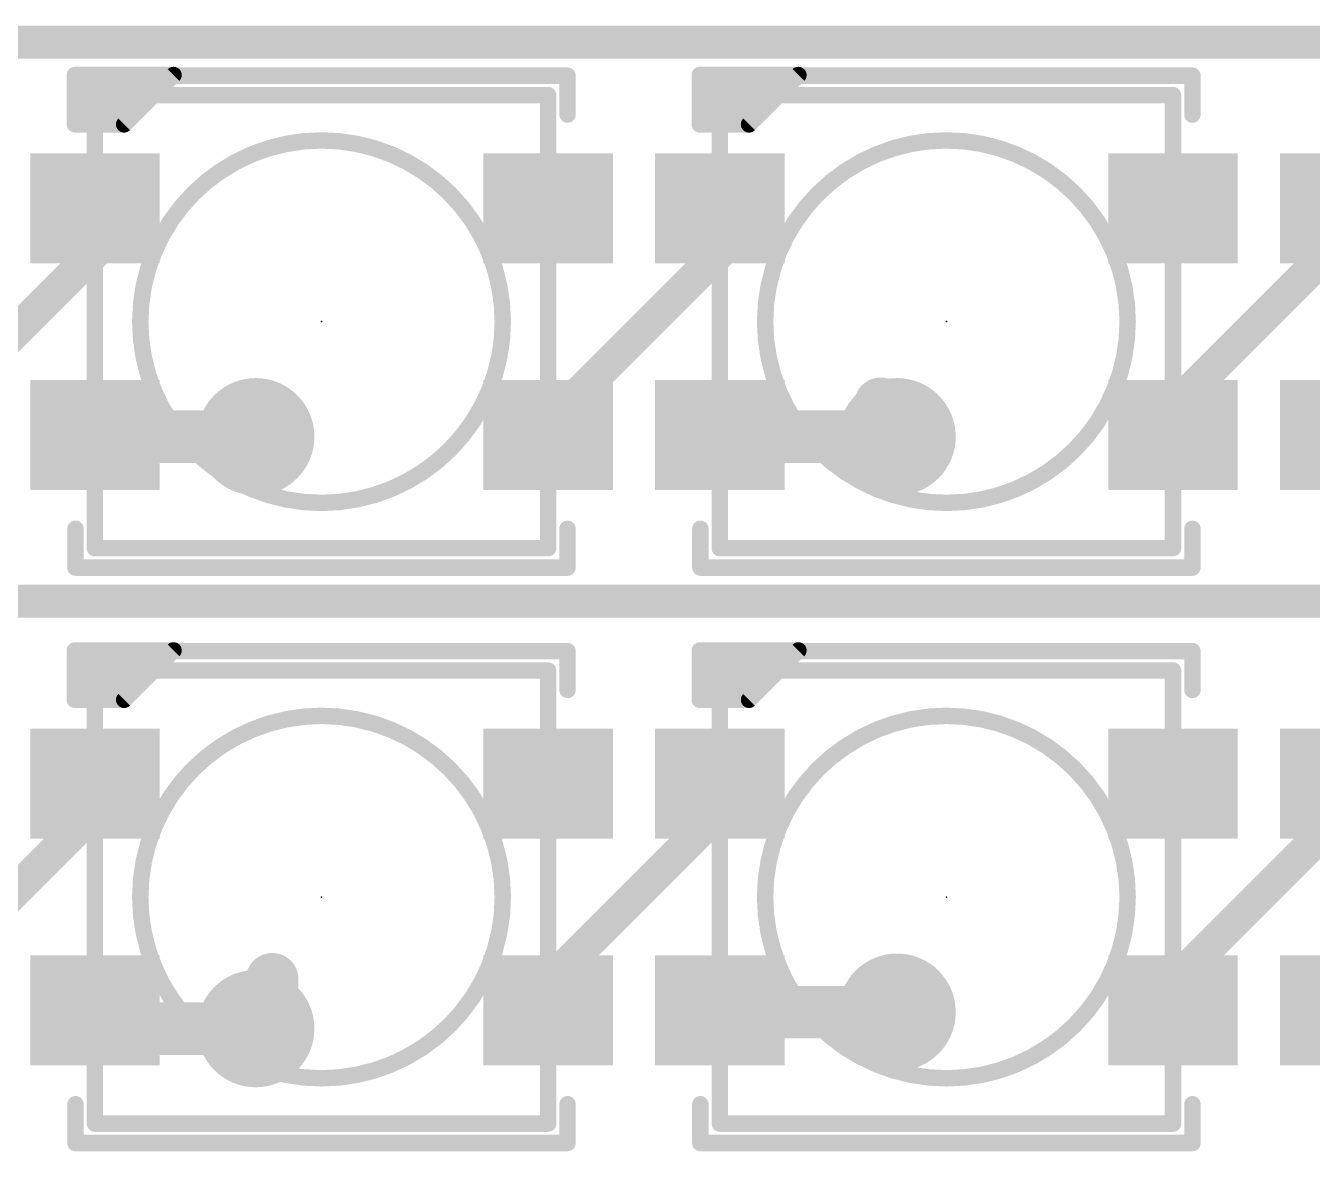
# Model space of a CAD drawing. Extents: x -9.8 to 63.1, y -5.4 to 29.5.
# Drawn here: x 25.15 to 35.08, y 7.18 to 15.88 of the extents above; entities that cross this region are included whole.
import ezdxf

# ---------------------------------------------------------------- set-up
doc = ezdxf.new("R2010")
doc.units = 0
for name, color, linetype in [('1', 12, 'CONTINUOUS'), ('16', 132, 'CONTINUOUS'), ('18', 110, 'CONTINUOUS'), ('21', 40, 'CONTINUOUS'), ('23', 53, 'CONTINUOUS'), ('51', 253, 'CONTINUOUS')]:
    doc.layers.add(name, color=color, linetype=linetype)

# ---------------------------------------------------------------- blocks, each defined once
blk = doc.blocks.new('RECT')
blk.add_solid([(-0.5, -0.5), (0.5, -0.5), (-0.5, 0.5), (0.5, 0.5)])
blk = doc.blocks.new('ROUNDV')
at = {"const_width": 0.5}
blk.add_lwpolyline([(0, -0.25, 1), (0, 0.25, 1), (0, -0.25)], format="xyb", dxfattribs=at)

msp = doc.modelspace()

# ---------------------------------------------------------------- linework, layer by layer
at = {"layer": '1'}
for points, const_width in [([(7.662, 15.748), (42.799, 15.748)], 0.254), ([(25.682, 14.125), (25.682, 14.464)], 0.254), ([(30.508, 14.125), (30.508, 14.464)], 0.254), ([(34.008, 12.926), (35.334, 14.252)], 0.254), ([(24.356, 12.799), (25.682, 14.125)], 0.254), ([(29.182, 12.799), (30.508, 14.125)], 0.254), ([(34.008, 12.714), (34.008, 12.926)], 0.254), ([(25.682, 12.714), (25.696, 12.7)], 0.4064), ([(29.182, 12.714), (29.182, 12.799)], 0.254), ([(30.508, 12.714), (30.522, 12.7)], 0.4064), ([(25.696, 12.7), (26.924, 12.7)], 0.4064), ([(30.522, 12.7), (31.877, 12.7)], 0.4064), ([(7.789, 11.43), (42.376, 11.43)], 0.254), ([(25.682, 9.807), (25.682, 10.019)], 0.254), ([(30.508, 9.807), (30.508, 10.019)], 0.254), ([(24.356, 8.481), (25.682, 9.807)], 0.254), ([(29.182, 8.481), (30.508, 9.807)], 0.254), ([(34.008, 8.481), (35.334, 9.807)], 0.254), ([(29.182, 8.269), (29.182, 8.481)], 0.254), ([(34.008, 8.269), (34.008, 8.481)], 0.254), ([(25.682, 8.269), (25.696, 8.128)], 0.4064), ([(30.508, 8.269), (30.522, 8.255)], 0.4064), ([(30.522, 8.255), (31.877, 8.255)], 0.4064), ([(25.696, 8.128), (26.924, 8.128)], 0.4064)]:
    msp.add_lwpolyline(points, dxfattribs=dict(at, const_width=const_width))
for points, const_width in [([(25.7455, 14.464, 1), (25.6185, 14.464)], 0.127), ([(30.5715, 14.464, 1), (30.4445, 14.464)], 0.127), ([(25.7269, 14.0801, 1), (25.6371, 14.1699)], 0.127), ([(30.5529, 14.0801, 1), (30.4631, 14.1699)], 0.127), ([(25.6185, 14.125, 1), (25.7455, 14.125)], 0.127), ([(30.4445, 14.125, 1), (30.5715, 14.125)], 0.127), ([(34.0715, 12.926, 1), (33.9445, 12.926)], 0.127), ([(33.9631, 12.9709, 1), (34.0529, 12.8811)], 0.127), ([(25.7538, 12.7858, 1), (25.6102, 12.6422)], 0.2032), ([(29.2455, 12.799, 1), (29.1185, 12.799)], 0.127), ([(30.5798, 12.7858, 1), (30.4362, 12.6422)], 0.2032), ([(25.696, 12.8016, 1), (25.696, 12.5984)], 0.2032), ([(25.6242, 12.6282, 1), (25.7678, 12.7718)], 0.2032), ([(26.924, 12.5984, 1), (26.924, 12.8016)], 0.2032), ([(29.1371, 12.8439, 1), (29.2269, 12.7541)], 0.127), ([(30.522, 12.8016, 1), (30.522, 12.5984)], 0.2032), ([(30.4502, 12.6282, 1), (30.5938, 12.7718)], 0.2032), ([(31.877, 12.5984, 1), (31.877, 12.8016)], 0.2032), ([(29.1185, 12.714, 1), (29.2455, 12.714)], 0.127), ([(33.9445, 12.714, 1), (34.0715, 12.714)], 0.127), ([(25.7455, 10.019, 1), (25.6185, 10.019)], 0.127), ([(30.5715, 10.019, 1), (30.4445, 10.019)], 0.127), ([(25.6185, 9.807, 1), (25.7455, 9.807)], 0.127), ([(25.7269, 9.7621, 1), (25.6371, 9.8519)], 0.127), ([(30.4445, 9.807, 1), (30.5715, 9.807)], 0.127), ([(30.5529, 9.7621, 1), (30.4631, 9.8519)], 0.127), ([(29.2455, 8.481, 1), (29.1185, 8.481)], 0.127), ([(29.1371, 8.5259, 1), (29.2269, 8.4361)], 0.127), ([(34.0715, 8.481, 1), (33.9445, 8.481)], 0.127), ([(33.9631, 8.5259, 1), (34.0529, 8.4361)], 0.127), ([(25.7831, 8.279, 1), (25.5809, 8.259)], 0.2032), ([(30.5798, 8.3408, 1), (30.4362, 8.1972)], 0.2032), ([(30.522, 8.3566, 1), (30.522, 8.1534)], 0.2032), ([(31.877, 8.1534, 1), (31.877, 8.3566)], 0.2032), ([(30.4502, 8.1832, 1), (30.5938, 8.3268)], 0.2032), ([(25.696, 8.2296, 1), (25.696, 8.0264)], 0.2032), ([(26.924, 8.0264, 1), (26.924, 8.2296)], 0.2032), ([(29.1185, 8.269, 1), (29.2455, 8.269)], 0.127), ([(33.9445, 8.269, 1), (34.0715, 8.269)], 0.127), ([(25.5949, 8.118, 1), (25.7971, 8.138)], 0.2032)]:
    msp.add_lwpolyline(points, format="xyb", dxfattribs=dict(at, const_width=const_width))
at = {"layer": '16', "const_width": 0.4064}
for points in [[(31.75, 12.827), (31.75, 12.954)], [(31.877, 12.7), (31.75, 12.827)], [(26.924, 12.7), (27.051, 12.7)], [(27.051, 8.255), (27.051, 8.509)], [(31.877, 8.255), (32.004, 8.382)], [(26.924, 8.128), (27.051, 8.255)]]:
    msp.add_lwpolyline(points, dxfattribs=at)
at = {"layer": '16', "const_width": 0.2032}
for points in [[(31.8516, 12.954, 1), (31.6484, 12.954)], [(31.8218, 12.8988, 1), (31.6782, 12.7552)], [(31.6484, 12.827, 1), (31.8516, 12.827)], [(26.924, 12.8016, 1), (26.924, 12.5984)], [(27.051, 12.5984, 1), (27.051, 12.8016)], [(31.8052, 12.6282, 1), (31.9488, 12.7718)], [(27.1526, 8.509, 1), (26.9494, 8.509)], [(32.0758, 8.3102, 1), (31.9322, 8.4538)], [(27.1228, 8.1832, 1), (26.9792, 8.3268)], [(26.9494, 8.255, 1), (27.1526, 8.255)], [(31.8052, 8.3268, 1), (31.9488, 8.1832)], [(26.8522, 8.1998, 1), (26.9958, 8.0562)]]:
    msp.add_lwpolyline(points, format="xyb", dxfattribs=at)
at = {"layer": '21', "const_width": 0.0635}
for points in [[(25.527, 15.5258, 1), (25.527, 15.4623)], [(25.5587, 15.494, 1), (25.4953, 15.494)], [(25.532, 15.5208, 1), (25.532, 15.4573)], [(25.5637, 15.489, 1), (25.5003, 15.489)], [(26.3115, 15.4715, 1), (26.2665, 15.5165)], [(26.289, 15.4623, 1), (26.289, 15.5258)], [(29.3637, 15.489, 1), (29.3003, 15.489)], [(29.332, 15.4573, 1), (29.332, 15.5208)], [(30.353, 15.5258, 1), (30.353, 15.4623)], [(30.3848, 15.494, 1), (30.3213, 15.494)], [(30.358, 15.5208, 1), (30.358, 15.4573)], [(30.3897, 15.489, 1), (30.3263, 15.489)], [(31.1375, 15.4715, 1), (31.0925, 15.5165)], [(31.115, 15.4623, 1), (31.115, 15.5258)], [(34.1898, 15.489, 1), (34.1262, 15.489)], [(34.158, 15.4573, 1), (34.158, 15.5208)], [(25.527, 15.3988, 1), (25.527, 15.3353)], [(26.162, 15.3353, 1), (26.162, 15.3988)], [(30.353, 15.3988, 1), (30.353, 15.3353)], [(30.988, 15.3353, 1), (30.988, 15.3988)], [(25.527, 15.2718, 1), (25.527, 15.2082)], [(26.035, 15.2082, 1), (26.035, 15.2718)], [(30.353, 15.2718, 1), (30.353, 15.2082)], [(30.861, 15.2082, 1), (30.861, 15.2718)], [(25.5003, 15.189, 1), (25.5637, 15.189)], [(29.3003, 15.189, 1), (29.3637, 15.189)], [(30.3263, 15.189, 1), (30.3897, 15.189)], [(34.1262, 15.189, 1), (34.1898, 15.189)], [(25.527, 15.1448, 1), (25.527, 15.0813)], [(25.527, 15.1448, 1), (25.527, 15.0813)], [(25.4953, 15.113, 1), (25.5587, 15.113)], [(25.8855, 15.1355, 1), (25.9305, 15.0905)], [(25.908, 15.0813, 1), (25.908, 15.1448)], [(25.908, 15.0813, 1), (25.908, 15.1448)], [(30.353, 15.1448, 1), (30.353, 15.0813)], [(30.353, 15.1448, 1), (30.353, 15.0813)], [(30.3213, 15.113, 1), (30.3848, 15.113)], [(30.7115, 15.1355, 1), (30.7565, 15.0905)], [(30.734, 15.0813, 1), (30.734, 15.1448)], [(30.734, 15.0813, 1), (30.734, 15.1448)], [(25.5637, 11.989, 1), (25.5003, 11.989)], [(29.3637, 11.989, 1), (29.3003, 11.989)], [(30.3897, 11.989, 1), (30.3263, 11.989)], [(34.1898, 11.989, 1), (34.1262, 11.989)], [(25.532, 11.7208, 1), (25.532, 11.6572)], [(29.332, 11.6572, 1), (29.332, 11.7208)], [(30.358, 11.7208, 1), (30.358, 11.6572)], [(34.158, 11.6572, 1), (34.158, 11.7208)], [(25.5003, 11.689, 1), (25.5637, 11.689)], [(29.3003, 11.689, 1), (29.3637, 11.689)], [(30.3263, 11.689, 1), (30.3897, 11.689)], [(34.1262, 11.689, 1), (34.1898, 11.689)], [(25.527, 11.0808, 1), (25.527, 11.0173)], [(25.5587, 11.049, 1), (25.4953, 11.049)], [(25.532, 11.0758, 1), (25.532, 11.0122)], [(25.5637, 11.044, 1), (25.5003, 11.044)], [(26.3115, 11.0265, 1), (26.2665, 11.0715)], [(26.289, 11.0173, 1), (26.289, 11.0808)], [(29.3637, 11.044, 1), (29.3003, 11.044)], [(29.332, 11.0122, 1), (29.332, 11.0758)], [(30.353, 11.0808, 1), (30.353, 11.0173)], [(30.3848, 11.049, 1), (30.3213, 11.049)], [(30.358, 11.0758, 1), (30.358, 11.0122)], [(30.3897, 11.044, 1), (30.3263, 11.044)], [(31.1375, 11.0265, 1), (31.0925, 11.0715)], [(31.115, 11.0173, 1), (31.115, 11.0808)], [(34.1898, 11.044, 1), (34.1262, 11.044)], [(34.158, 11.0122, 1), (34.158, 11.0758)], [(25.527, 10.9538, 1), (25.527, 10.8902)], [(26.162, 10.8902, 1), (26.162, 10.9538)], [(30.353, 10.9538, 1), (30.353, 10.8902)], [(30.988, 10.8902, 1), (30.988, 10.9538)], [(25.527, 10.8268, 1), (25.527, 10.7632)], [(26.035, 10.7632, 1), (26.035, 10.8268)], [(30.353, 10.8268, 1), (30.353, 10.7632)], [(30.861, 10.7632, 1), (30.861, 10.8268)], [(25.527, 10.6998, 1), (25.527, 10.6363)], [(25.527, 10.6998, 1), (25.527, 10.6363)], [(25.5003, 10.744, 1), (25.5637, 10.744)], [(25.908, 10.6363, 1), (25.908, 10.6998)], [(25.908, 10.6363, 1), (25.908, 10.6998)], [(29.3003, 10.744, 1), (29.3637, 10.744)], [(30.353, 10.6998, 1), (30.353, 10.6363)], [(30.353, 10.6998, 1), (30.353, 10.6363)], [(30.3263, 10.744, 1), (30.3897, 10.744)], [(30.734, 10.6363, 1), (30.734, 10.6998)], [(30.734, 10.6363, 1), (30.734, 10.6998)], [(34.1262, 10.744, 1), (34.1898, 10.744)], [(25.4953, 10.668, 1), (25.5587, 10.668)], [(25.8855, 10.6905, 1), (25.9305, 10.6455)], [(30.3213, 10.668, 1), (30.3848, 10.668)], [(30.7115, 10.6905, 1), (30.7565, 10.6455)], [(25.5637, 7.544, 1), (25.5003, 7.544)], [(29.3637, 7.544, 1), (29.3003, 7.544)], [(30.3897, 7.544, 1), (30.3263, 7.544)], [(34.1898, 7.544, 1), (34.1262, 7.544)], [(25.532, 7.2758, 1), (25.532, 7.2123)], [(25.5003, 7.244, 1), (25.5637, 7.244)], [(29.3003, 7.244, 1), (29.3637, 7.244)], [(29.332, 7.2123, 1), (29.332, 7.2758)], [(30.358, 7.2758, 1), (30.358, 7.2123)], [(30.3263, 7.244, 1), (30.3897, 7.244)], [(34.1262, 7.244, 1), (34.1898, 7.244)], [(34.158, 7.2123, 1), (34.158, 7.2758)]]:
    msp.add_lwpolyline(points, format="xyb", dxfattribs=at)
at = {"layer": '21', "const_width": 0.127}
for points in [[(25.527, 15.494), (25.527, 15.113)], [(26.289, 15.494), (25.527, 15.494)], [(25.532, 15.189), (25.532, 15.489)], [(25.532, 15.489), (29.332, 15.489)], [(25.908, 15.113), (26.289, 15.494)], [(29.332, 15.489), (29.332, 15.189)], [(30.353, 15.494), (30.353, 15.113)], [(31.115, 15.494), (30.353, 15.494)], [(30.358, 15.189), (30.358, 15.489)], [(30.358, 15.489), (34.158, 15.489)], [(30.734, 15.113), (31.115, 15.494)], [(34.158, 15.489), (34.158, 15.189)], [(25.527, 15.367), (26.162, 15.367)], [(30.353, 15.367), (30.988, 15.367)], [(25.527, 15.24), (26.035, 15.24)], [(30.353, 15.24), (30.861, 15.24)], [(25.527, 15.113), (25.908, 15.113)], [(25.527, 15.113), (25.908, 15.113)], [(30.353, 15.113), (30.734, 15.113)], [(30.353, 15.113), (30.734, 15.113)], [(25.532, 11.989), (25.532, 11.689)], [(29.332, 11.689), (29.332, 11.989)], [(30.358, 11.989), (30.358, 11.689)], [(34.158, 11.689), (34.158, 11.989)], [(25.532, 11.689), (29.332, 11.689)], [(30.358, 11.689), (34.158, 11.689)], [(25.527, 11.049), (25.527, 10.668)], [(26.289, 11.049), (25.527, 11.049)], [(25.532, 10.744), (25.532, 11.044)], [(25.532, 11.044), (29.332, 11.044)], [(25.908, 10.668), (26.289, 11.049)], [(29.332, 11.044), (29.332, 10.744)], [(30.353, 11.049), (30.353, 10.668)], [(31.115, 11.049), (30.353, 11.049)], [(30.358, 10.744), (30.358, 11.044)], [(30.358, 11.044), (34.158, 11.044)], [(30.734, 10.668), (31.115, 11.049)], [(34.158, 11.044), (34.158, 10.744)], [(25.527, 10.922), (26.162, 10.922)], [(30.353, 10.922), (30.988, 10.922)], [(25.527, 10.795), (26.035, 10.795)], [(30.353, 10.795), (30.861, 10.795)], [(25.527, 10.668), (25.908, 10.668)], [(25.527, 10.668), (25.908, 10.668)], [(30.353, 10.668), (30.734, 10.668)], [(30.353, 10.668), (30.734, 10.668)], [(25.532, 7.544), (25.532, 7.244)], [(29.332, 7.244), (29.332, 7.544)], [(30.358, 7.544), (30.358, 7.244)], [(34.158, 7.244), (34.158, 7.544)], [(25.532, 7.244), (29.332, 7.244)], [(30.358, 7.244), (34.158, 7.244)]]:
    msp.add_lwpolyline(points, dxfattribs=at)
at = {"layer": '23'}
for p in [(27.432, 13.589), (32.258, 13.589), (27.432, 9.144), (32.258, 9.144)]:
    msp.add_point(p, dxfattribs=at)
at = {"layer": '51'}
for points, const_width in [([(25.682, 15.3708, 1), (25.682, 15.3072)], 0.0635), ([(25.7138, 15.339, 1), (25.6503, 15.339)], 0.0635), ([(29.2138, 15.339, 1), (29.1503, 15.339)], 0.0635), ([(29.182, 15.3072, 1), (29.182, 15.3708)], 0.0635), ([(30.508, 15.3708, 1), (30.508, 15.3072)], 0.0635), ([(30.5398, 15.339, 1), (30.4763, 15.339)], 0.0635), ([(34.0398, 15.339, 1), (33.9763, 15.339)], 0.0635), ([(34.008, 15.3072, 1), (34.008, 15.3708)], 0.0635), ([(27.432, 12.189, 1), (27.432, 14.989, 1), (27.432, 12.189)], 0.127), ([(32.258, 12.189, 1), (32.258, 14.989, 1), (32.258, 12.189)], 0.127), ([(25.682, 11.8708, 1), (25.682, 11.8072)], 0.0635), ([(25.6503, 11.839, 1), (25.7138, 11.839)], 0.0635), ([(29.1503, 11.839, 1), (29.2138, 11.839)], 0.0635), ([(29.182, 11.8072, 1), (29.182, 11.8708)], 0.0635), ([(30.508, 11.8708, 1), (30.508, 11.8072)], 0.0635), ([(30.4763, 11.839, 1), (30.5398, 11.839)], 0.0635), ([(33.9763, 11.839, 1), (34.0398, 11.839)], 0.0635), ([(34.008, 11.8072, 1), (34.008, 11.8708)], 0.0635), ([(25.682, 10.9258, 1), (25.682, 10.8622)], 0.0635), ([(25.7138, 10.894, 1), (25.6503, 10.894)], 0.0635), ([(29.2138, 10.894, 1), (29.1503, 10.894)], 0.0635), ([(29.182, 10.8622, 1), (29.182, 10.9258)], 0.0635), ([(30.508, 10.9258, 1), (30.508, 10.8622)], 0.0635), ([(30.5398, 10.894, 1), (30.4763, 10.894)], 0.0635), ([(34.0398, 10.894, 1), (33.9763, 10.894)], 0.0635), ([(34.008, 10.8622, 1), (34.008, 10.9258)], 0.0635), ([(27.432, 7.744, 1), (27.432, 10.544, 1), (27.432, 7.744)], 0.127), ([(32.258, 7.744, 1), (32.258, 10.544, 1), (32.258, 7.744)], 0.127), ([(25.682, 7.4257, 1), (25.682, 7.3623)], 0.0635), ([(29.182, 7.3623, 1), (29.182, 7.4257)], 0.0635), ([(30.508, 7.4257, 1), (30.508, 7.3623)], 0.0635), ([(34.008, 7.3623, 1), (34.008, 7.4257)], 0.0635), ([(25.6503, 7.394, 1), (25.7138, 7.394)], 0.0635), ([(29.1503, 7.394, 1), (29.2138, 7.394)], 0.0635), ([(30.4763, 7.394, 1), (30.5398, 7.394)], 0.0635), ([(33.9763, 7.394, 1), (34.0398, 7.394)], 0.0635)]:
    msp.add_lwpolyline(points, format="xyb", dxfattribs=dict(at, const_width=const_width))
at = {"layer": '51', "const_width": 0.127}
for points in [[(25.682, 15.339), (29.182, 15.339)], [(25.682, 11.839), (25.682, 15.339)], [(29.182, 15.339), (29.182, 11.839)], [(30.508, 15.339), (34.008, 15.339)], [(30.508, 11.839), (30.508, 15.339)], [(34.008, 15.339), (34.008, 11.839)], [(29.182, 11.839), (25.682, 11.839)], [(34.008, 11.839), (30.508, 11.839)], [(25.682, 10.894), (29.182, 10.894)], [(25.682, 7.394), (25.682, 10.894)], [(29.182, 10.894), (29.182, 7.394)], [(30.508, 10.894), (34.008, 10.894)], [(30.508, 7.394), (30.508, 10.894)], [(34.008, 10.894), (34.008, 7.394)], [(29.182, 7.394), (25.682, 7.394)], [(34.008, 7.394), (30.508, 7.394)]]:
    msp.add_lwpolyline(points, dxfattribs=at)

# ---------------------------------------------------------------- block references
at = {"layer": '1', "xscale": 0.85, "rotation": 90}
for p in [(25.682, 14.464), (29.182, 14.464), (30.508, 14.464), (34.008, 14.464), (35.334, 14.464), (25.682, 12.714), (29.182, 12.714), (30.508, 12.714), (34.008, 12.714), (35.334, 12.714), (25.682, 10.019), (29.182, 10.019), (30.508, 10.019), (34.008, 10.019), (35.334, 10.019), (25.682, 8.269), (29.182, 8.269), (30.508, 8.269), (34.008, 8.269), (35.334, 8.269)]:
    msp.add_blockref('RECT', p, dxfattribs=at)
at = {"layer": '18', "xscale": 0.9064, "yscale": 0.9064}
for p in [(26.924, 12.7), (26.924, 12.7), (31.877, 12.7), (31.877, 12.7), (31.877, 8.255), (31.877, 8.255), (26.924, 8.128), (26.924, 8.128)]:
    msp.add_blockref('ROUNDV', p, dxfattribs=at)

doc.saveas('drawing.dxf')
